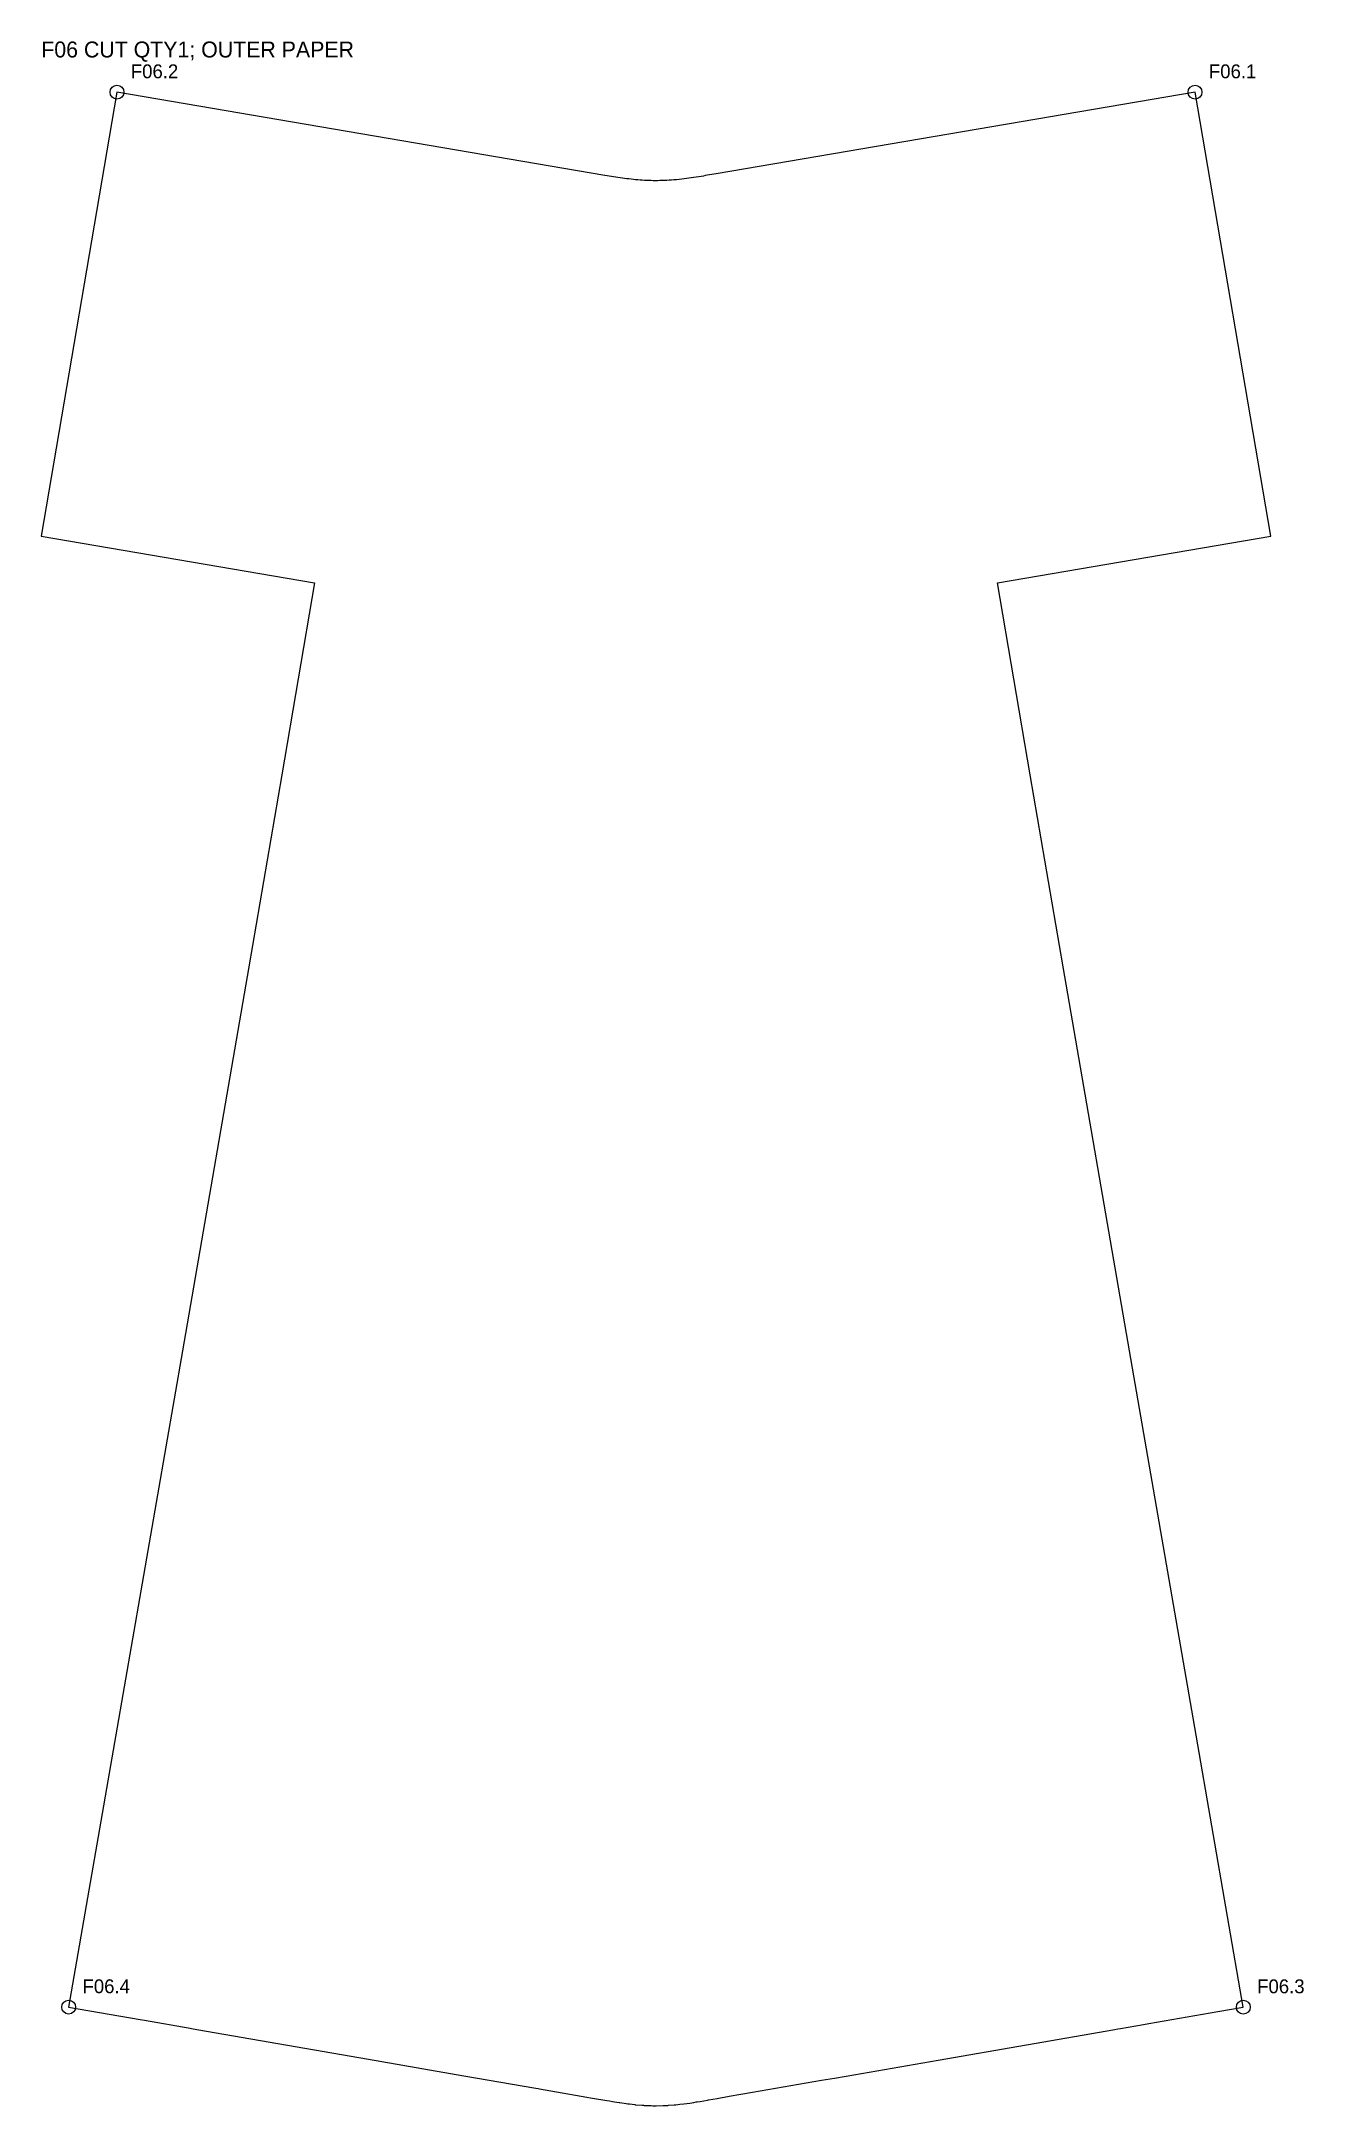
# Model space of a CAD drawing. Header units: millimetres. Extents: x 5 to 187, y 5 to 303.
import ezdxf

# ---------------------------------------------------------------- set-up
doc = ezdxf.new("R2010")
doc.units = ezdxf.units.MM
for name, color, linetype in [('CUT', 7, 'Continuous'), ('LABEL', 3, 'Continuous'), ('REFERENCE', 5, 'Continuous')]:
    doc.layers.add(name, color=color, linetype=linetype)

msp = doc.modelspace()

# ---------------------------------------------------------------- linework, layer by layer
at = {"layer": 'CUT'}
msp.add_lwpolyline([(152.45, 169.29), (147.69, 196.99), (142.95, 224.7), (182.38, 231.41), (171.46, 295.48), (102.37, 283.7), (101.41, 283.53), (101.08, 283.48), (100.8, 283.43), (100.53, 283.38), (100.19, 283.33), (99.86, 283.27), (99.48, 283.21), (99.11, 283.16), (98.77, 283.11), (98.44, 283.06), (98.1, 283.01), (97.77, 282.97), (97.4, 282.92), (97.02, 282.88), (96.65, 282.85), (96.28, 282.81), (95.94, 282.79), (95.59, 282.76), (95.25, 282.74), (94.89, 282.73), (94.57, 282.71), (94.25, 282.71), (93.93, 282.7), (93.62, 282.7), (93.3, 282.7), (92.98, 282.71), (92.66, 282.72), (92.34, 282.73), (92.02, 282.75), (91.7, 282.77), (91.38, 282.79), (91.06, 282.82), (90.74, 282.85), (90.42, 282.88), (90.11, 282.91), (89.79, 282.95), (89.47, 282.99), (89.15, 283.03), (88.84, 283.07), (88.52, 283.12), (88.2, 283.17), (87.89, 283.21), (87.57, 283.27), (87.26, 283.32), (86.94, 283.37), (86.63, 283.42), (86.31, 283.47), (51.12, 289.48), (15.92, 295.48), (5, 231.41), (44.43, 224.7), (39.69, 196.99), (34.93, 169.29), (25.36, 113.88), (15.77, 58.48), (8.95, 19.23), (19.25, 17.43), (19.87, 17.33), (26.46, 16.19), (26.66, 16.15), (27.45, 16.01), (52.21, 11.72), (65.96, 9.33), (76.37, 7.53), (76.7, 7.47), (76.88, 7.44), (79.34, 7.01), (83.71, 6.25), (84.23, 6.16), (84.54, 6.11), (86.6, 5.75), (87, 5.68), (87.39, 5.61), (87.7, 5.56), (88.38, 5.45), (88.41, 5.45), (88.46, 5.44), (89.37, 5.31), (89.62, 5.28), (89.85, 5.25), (90.63, 5.16), (90.68, 5.15), (90.74, 5.15), (90.75, 5.15), (90.8, 5.14), (91.67, 5.07), (91.87, 5.06), (91.99, 5.05), (92.24, 5.04), (92.24, 5.04), (92.4, 5.03), (92.41, 5.03), (92.49, 5.02), (92.76, 5.01), (93.01, 5.01), (93.23, 5), (93.37, 5), (93.69, 5), (93.73, 5), (94.73, 5.02), (95.32, 5.05), (95.38, 5.05), (95.48, 5.06), (96.3, 5.12), (96.55, 5.14), (97.11, 5.2), (97.68, 5.27), (98.12, 5.33), (98.59, 5.39), (99.14, 5.48), (99.5, 5.54), (99.63, 5.56), (100.07, 5.63), (101.1, 5.81), (101.28, 5.84), (102.5, 6.05), (104.25, 6.36), (107.6, 6.94), (117.58, 8.67), (119.45, 8.99), (121.12, 9.28), (134.42, 11.59), (159.91, 16.01), (160.31, 16.08), (160.71, 16.15), (164.01, 16.72), (164.8, 16.86), (168.1, 17.43), (174.77, 18.59), (178.42, 19.22), (171.6, 58.47), (162.02, 113.88)], close=True, dxfattribs=at)
at = {"layer": 'REFERENCE'}
for centre in [(15.92, 295.48), (171.46, 295.48), (8.95, 19.23), (178.42, 19.22)]:
    msp.add_circle(centre, 1, dxfattribs=at)

# ---------------------------------------------------------------- texts
at = {"layer": 'LABEL'}
msp.add_text('F06 CUT QTY1; OUTER PAPER', height=2.3, dxfattribs=at).set_placement((5, 300.48))
at = {"layer": 'REFERENCE'}
for s, p in [('F06.2', (17.92, 297.48)), ('F06.1', (173.46, 297.48)), ('F06.4', (10.95, 21.23)), ('F06.3', (180.42, 21.22))]:
    msp.add_text(s, height=2, dxfattribs=at).set_placement(p)

doc.saveas('drawing.dxf')
